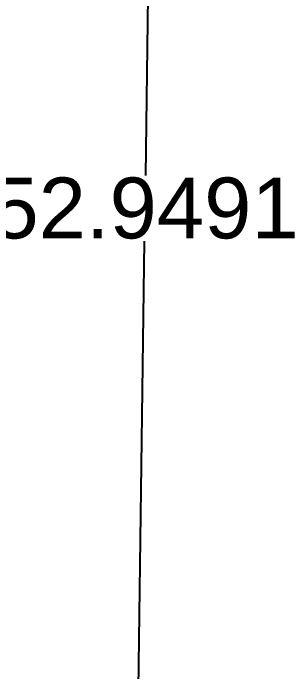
# Model space of a CAD drawing. Header units: millimetres. Extents: x 90 to 321, y 179 to 304.
# Drawn here: x 201.31 to 215.2, y 211.59 to 244.06 of the extents above; entities that cross this region are included whole.
import ezdxf

# ---------------------------------------------------------------- set-up
doc = ezdxf.new("R2010")
doc.units = ezdxf.units.MM
doc.styles.get("Standard").update_dxf_attribs({"font": 'arial.ttf'})
doc.dimstyles.get("Standard").update_dxf_attribs({"dimtxt": 0.18, "dimasz": 0.18, "dimexe": 0.18, "dimexo": 0.0625, "dimgap": 0.09, "dimtad": 0, "dimtih": 1, "dimtoh": 1, "dimdec": 4, "dimzin": 0, "dimdsep": 46, "dimtxsty": 'Standard', "dimcen": 0.09, "dimadec": 0, "dimazin": 0, "dimtfac": 1, "dimtdec": 4, "dimtofl": 0, "dimtmove": 0, "dimatfit": 3, "dimfxl": 1, "dimtolj": 1, "dimtzin": 0, "dimarcsym": 0})

# ---------------------------------------------------------------- blocks, each defined once
blk = doc.blocks.new('*D117')
at = {"color": 0, "lineweight": -2, "transparency": 16777216}
for p, q in [((200.975, 261.005), (208.36, 260.903)), ((208.177, 260.725), (207.836, 236.055)), ((207.45, 208.141), (207.791, 232.811)), ((200.243, 208.061), (207.628, 207.959))]:
    blk.add_line(p, q, dxfattribs=at)
at = {"color": 0, "transparency": 16777216}
for points in [[(208.147, 260.726), (208.207, 260.725), (208.18, 260.905)], [(207.42, 208.141), (207.48, 208.141), (207.448, 207.961)]]:
    blk.add_solid(points, dxfattribs=at)
at = {"layer": 'Defpoints', "color": 0, "transparency": 16777216}
for p in [(200.913, 261.006), (200.181, 208.061), (207.448, 207.961)]:
    blk.add_point(p, dxfattribs=at)
at = {"color": 0, "transparency": 16777216, "insert": (207.814, 234.433), "char_height": 3, "attachment_point": 5}
blk.add_mtext('\\A1;52.9491', dxfattribs=at)

msp = doc.modelspace()

# ---------------------------------------------------------------- dimensions: what is measured, and where the dimension line sits
dim = msp.add_aligned_dim(p1=(200.91255, 261.00554), p2=(200.18072, 208.0615), distance=7.26793, dimstyle='Standard', override={"dimtxt": 3})
dim.commit()
dim.dimension.update_dxf_attribs({"geometry": '*D117', "text_midpoint": (207.81387, 234.43307)})

doc.saveas('drawing.dxf')
